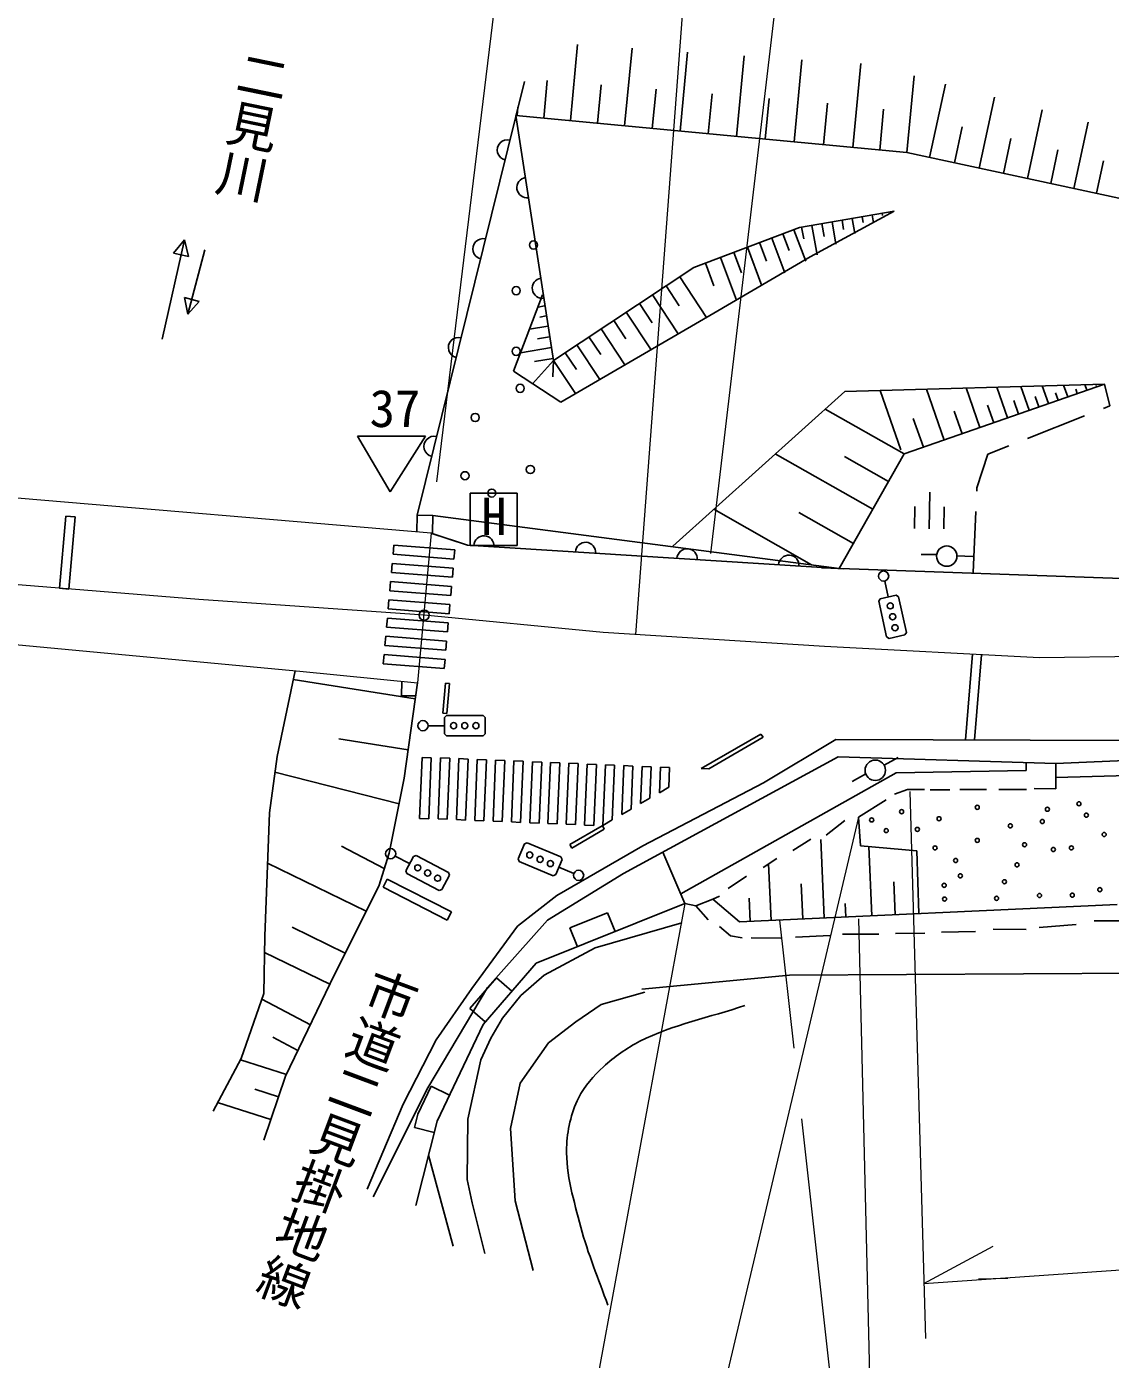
# Model space of a CAD drawing. Units: millimetres, scale not verified. Extents: x 40000 to 680000, y 20000 to 380000.
# Drawn here: x 187412 to 240614, y 241051 to 306524 of the extents above; entities that cross this region are included whole.
import ezdxf
from ezdxf.enums import TextEntityAlignment as Align

# ---------------------------------------------------------------- set-up
doc = ezdxf.new("R2010")
doc.units = ezdxf.units.MM
doc.header["$LTSCALE"] = 1000
doc.header["$PDMODE"] = 32
doc.header["$PDSIZE"] = 500
doc.linetypes.add('CHAIN', pattern=[18.5, 12, -1.5, 3.5, -1.5])
for name, color, linetype, lineweight in [('M-BGD', 7, 'Continuous', 25), ('M-BMK', 2, 'CHAIN', 13), ('M-STR-HTXT', 7, 'Continuous', 13), ('M-STR-STR1', 1, 'Continuous', 13)]:
    doc.layers.add(name, color=color, linetype=linetype, lineweight=lineweight)
doc.layers.add('M-OTRS', color=6, linetype='Continuous')
doc.styles.add('@ＭＳ ゴシック', font='')
doc.styles.add('ＭＳ ゴシック', font='')
doc.styles.get('@ＭＳ ゴシック').set_extended_font_data('@MS Gothic')
doc.styles.get('ＭＳ ゴシック').set_extended_font_data('MS Gothic')

msp = doc.modelspace()

# ---------------------------------------------------------------- linework, layer by layer
at = {"layer": 'M-BGD'}
for p, q in [((214103, 301908), (214458, 305642)), ((216768, 301654), (217131, 305462)), ((219487, 301395), (219857, 305279)), ((222259, 301131), (222636, 305092)), ((225087, 300862), (225472, 304902)), ((227971, 300588), (228363, 304707)), ((211848, 303836), (206579, 282528)), ((212796, 302032), (212972, 303881)), ((230617, 300336), (230977, 304116)), ((215435, 301781), (215615, 303666)), ((218128, 301525), (218311, 303448)), ((220873, 301263), (221060, 303224)), ((231739, 300095), (232514, 303706)), ((211489, 302157), (211528, 302568)), ((223673, 300997), (223864, 302997)), ((226529, 300725), (226723, 302765)), ((234182, 299571), (234931, 303061)), ((211432, 302162), (230617, 300336)), ((211434, 302162), (213280, 290128)), ((229294, 300462), (229485, 302463)), ((236544, 299064), (237268, 302437)), ((238826, 298574), (239526, 301835)), ((232961, 299833), (233342, 301608)), ((235363, 299317), (235731, 301033)), ((230617, 300336), (241032, 298101)), ((237685, 298819), (238041, 300477)), ((239929, 298337), (240273, 299940)), ((225348, 296654), (229997, 297458)), ((229997, 297458), (225885, 295223)), ((228920, 297272), (228987, 296887)), ((229413, 297357), (229431, 297253)), ((229906, 297442), (229911, 297410)), ((220163, 294687), (225348, 296654)), ((225459, 296673), (225560, 296093)), ((225964, 296760), (226214, 295318)), ((226457, 296846), (226566, 296213)), ((226950, 296931), (227138, 295841)), ((227442, 297016), (227521, 296559)), ((227935, 297101), (228062, 296364)), ((228428, 297187), (228476, 296906)), ((194065, 291173), (195156, 296052)), ((195156, 296052), (194626, 295402)), ((195358, 295239), (195156, 296052)), ((223991, 296139), (224640, 294428)), ((224531, 296344), (224840, 295530)), ((225072, 296549), (225658, 295004)), ((194626, 295402), (195358, 295239)), ((196160, 295559), (195324, 292403)), ((222130, 295433), (222508, 294435)), ((222793, 295684), (223512, 293790)), ((223392, 295912), (223734, 295010)), ((213280, 290128), (220163, 294687)), ((220732, 294903), (221152, 293797)), ((225885, 295223), (221147, 292452)), ((221467, 295181), (222263, 293083)), ((219472, 294229), (220788, 292243)), ((211313, 289591), (212743, 293346)), ((218135, 293343), (219400, 291433)), ((218803, 293786), (219449, 292812)), ((195884, 293028), (195160, 293225)), ((195160, 293225), (195324, 292403)), ((195324, 292403), (195884, 293028)), ((212834, 292803), (212516, 292750)), ((212752, 293296), (212737, 293294)), ((217492, 292918), (218112, 291981)), ((212916, 292310), (212613, 292259)), ((221147, 292452), (213637, 288072)), ((216231, 292082), (216827, 291181)), ((216849, 292492), (218066, 290655)), ((212998, 291817), (212104, 291667)), ((215612, 291673), (216782, 289906)), ((213175, 290757), (211661, 290504)), ((213087, 291287), (212484, 291186)), ((214423, 290885), (215548, 289186)), ((215018, 291279), (215592, 290413)), ((213280, 290128), (212249, 288979)), ((213263, 290227), (212351, 290075)), ((213280, 290128), (213246, 289323)), ((213280, 290128), (214362, 288494)), ((213851, 290506), (214403, 289673)), ((213637, 288072), (211313, 289591)), ((240322, 288966), (227583, 288608)), ((240322, 288966), (230498, 285530)), ((234211, 286828), (233530, 288775)), ((235573, 287305), (235044, 288817)), ((236632, 287675), (236221, 288850)), ((237576, 288005), (237270, 288880)), ((238520, 288335), (238319, 288909)), ((239464, 288665), (239368, 288939)), ((239936, 288830), (239914, 288892)), ((240591, 287893), (240322, 288966)), ((227583, 288608), (219135, 281009)), ((230329, 285733), (229307, 288656)), ((232457, 286215), (231581, 288720)), ((236103, 287490), (235868, 288162)), ((237104, 287840), (236925, 288353)), ((238048, 288170), (237921, 288532)), ((238992, 288500), (238918, 288712)), ((230498, 285530), (226614, 287736)), ((233334, 286522), (232945, 287635)), ((234892, 287067), (234590, 287931)), ((240274, 287767), (240591, 287893)), ((231434, 285857), (230939, 287273)), ((236554, 286296), (239344, 287400)), ((203646, 286401), (205256, 283678)), ((206985, 286401), (203646, 286401)), ((205256, 283678), (206985, 286401)), ((228954, 282811), (224163, 285532)), ((227304, 279904), (230498, 285530)), ((234065, 283870), (234601, 285524)), ((234601, 285524), (235624, 285928)), ((229726, 284171), (227557, 285402)), ((209193, 283603), (211495, 283603)), ((209193, 283603), (209193, 281037)), ((211495, 283603), (211495, 281037)), ((231720, 281858), (231749, 283658)), ((234058, 283709), (234065, 283870)), ((231018, 282949), (231000, 281870)), ((232457, 282926), (232440, 281847)), ((189342, 282477), (189028, 278931)), ((189342, 282477), (189791, 282443)), ((189791, 282443), (189477, 278896)), ((206579, 282528), (206570, 281705)), ((206579, 282528), (207353, 282510)), ((207353, 282510), (207342, 281640)), ((227304, 279904), (207353, 282510)), ((225937, 280089), (221141, 282813)), ((228002, 281134), (225327, 282653)), ((233886, 279713), (234015, 282710)), ((209054, 281057), (207258, 281636)), ((209054, 281057), (207267, 281633)), ((205440, 281054), (205400, 280606)), ((205440, 281054), (208431, 280819)), ((227505, 279892), (209054, 281057)), ((209193, 281037), (211495, 281037)), ((205400, 280606), (208391, 280370)), ((208431, 280819), (208391, 280370)), ((232091, 280598), (231328, 280598)), ((233083, 280523), (233870, 280494)), ((205360, 280157), (205320, 279709)), ((205320, 279709), (208311, 279474)), ((205360, 280157), (208351, 279922)), ((208351, 279922), (208311, 279474)), ((242911, 279355), (226428, 279935)), ((205280, 279261), (205240, 278813)), ((205280, 279261), (208271, 279026)), ((208271, 279026), (208230, 278578)), ((229538, 279290), (229710, 278508)), ((205199, 278365), (205159, 277916)), ((205199, 278365), (208190, 278129)), ((205240, 278813), (208230, 278578)), ((229243, 278303), (229319, 278422)), ((229630, 276545), (229243, 278303)), ((229319, 278422), (230101, 278594)), ((230101, 278594), (230220, 278518)), ((230220, 278518), (230606, 276760)), ((205159, 277916), (208150, 277681)), ((208190, 278129), (208150, 277681)), ((205119, 277468), (205079, 277020)), ((205079, 277020), (208070, 276785)), ((205119, 277468), (208110, 277233)), ((208110, 277233), (208070, 276785)), ((205039, 276572), (204999, 276123)), ((205039, 276572), (208030, 276336)), ((208030, 276336), (207990, 275888)), ((229749, 276469), (229630, 276545)), ((230530, 276641), (229749, 276469)), ((230606, 276760), (230530, 276641)), ((204959, 275675), (204919, 275227)), ((204959, 275675), (207950, 275440)), ((204999, 276123), (207990, 275888)), ((233497, 271482), (233847, 275688)), ((233949, 271480), (234296, 275665)), ((204919, 275227), (207910, 274992)), ((207950, 275440), (207910, 274992)), ((200586, 274883), (199705, 270673)), ((206484, 273502), (200494, 274443)), ((205826, 274356), (205816, 273641)), ((206592, 274279), (205944, 269610)), ((207977, 274276), (207843, 272801)), ((207977, 274276), (208177, 274258)), ((208177, 274258), (208042, 272783)), ((205816, 273641), (206504, 273644)), ((207843, 272801), (208042, 272783)), ((207918, 272582), (208018, 272682)), ((207918, 271782), (207918, 272582)), ((208018, 272682), (209818, 272682)), ((209818, 272682), (209918, 272582)), ((209918, 272582), (209918, 271782)), ((207118, 272182), (207918, 272182)), ((208018, 271682), (207918, 271782)), ((209918, 271782), (209818, 271682)), ((220531, 270081), (223450, 271772)), ((223450, 271772), (223573, 271612)), ((206136, 270994), (202732, 271528)), ((209818, 271682), (208018, 271682)), ((220904, 270066), (223573, 271612)), ((223579, 269371), (227139, 271499)), ((227139, 271499), (241456, 271460)), ((199705, 270673), (199335, 267900)), ((206700, 267629), (206827, 270626)), ((206827, 270626), (207277, 270607)), ((207149, 267610), (207277, 270607)), ((207609, 267605), (207736, 270603)), ((207736, 270603), (208186, 270584)), ((208059, 267586), (208186, 270584)), ((208508, 267567), (208636, 270565)), ((208636, 270565), (209085, 270545)), ((208958, 267548), (209085, 270545)), ((209407, 267529), (209535, 270526)), ((209535, 270526), (209984, 270507)), ((209857, 267510), (209984, 270507)), ((210307, 267491), (210434, 270488)), ((210434, 270488), (210884, 270469)), ((210756, 267472), (210884, 270469)), ((211206, 267453), (211333, 270450)), ((211333, 270450), (211783, 270431)), ((211655, 267433), (211783, 270431)), ((212122, 267410), (212249, 270407)), ((212249, 270407), (212699, 270388)), ((227253, 270645), (216709, 264918)), ((237945, 270331), (227253, 270645)), ((229502, 270250), (230198, 270619)), ((249502, 270800), (237945, 270331)), ((205691, 268344), (199602, 269904)), ((212571, 267391), (212699, 270388)), ((213004, 267376), (213132, 270373)), ((213132, 270373), (213581, 270354)), ((213454, 267357), (213581, 270354)), ((213903, 267338), (214031, 270335)), ((214031, 270335), (214480, 270316)), ((214353, 267319), (214480, 270316)), ((214803, 267300), (214930, 270297)), ((214930, 270297), (215380, 270278)), ((215252, 267281), (215380, 270278)), ((215703, 267283), (215829, 270259)), ((215829, 270259), (216279, 270240)), ((216164, 267550), (216279, 270240)), ((216626, 267818), (216728, 270221)), ((216728, 270221), (217178, 270201)), ((217088, 268085), (217178, 270201)), ((217550, 268353), (217628, 270182)), ((217628, 270182), (218077, 270163)), ((218012, 268621), (218077, 270163)), ((218473, 268888), (218527, 270144)), ((218527, 270144), (218976, 270125)), ((218935, 269156), (218976, 270125)), ((219525, 263915), (230100, 269868)), ((220531, 270081), (220904, 270066)), ((228605, 269819), (227945, 269438)), ((230100, 269868), (236484, 269984)), ((236484, 269984), (236484, 270374)), ((237945, 270331), (237945, 269073)), ((237945, 269640), (249325, 269939)), ((205944, 269610), (205205, 265913)), ((217659, 266275), (223579, 269371)), ((218473, 268888), (218935, 269156)), ((217550, 268353), (218012, 268621)), ((229606, 268541), (228247, 267695)), ((230651, 269054), (230012, 268822)), ((231483, 269054), (230651, 269054)), ((232740, 269034), (231773, 269034)), ((234539, 269054), (233224, 269054)), ((236494, 269054), (235139, 269054)), ((237945, 269073), (236880, 269092)), ((199335, 267900), (199104, 261845)), ((216626, 267818), (217088, 268085)), ((207149, 267610), (206700, 267629)), ((208059, 267586), (207609, 267605)), ((208958, 267548), (208508, 267567)), ((209857, 267510), (209407, 267529)), ((210756, 267472), (210307, 267491)), ((211655, 267433), (211206, 267453)), ((212571, 267391), (212122, 267410)), ((213454, 267357), (213004, 267376)), ((214353, 267319), (213903, 267338)), ((214077, 266341), (215670, 267263)), ((215252, 267281), (214803, 267300)), ((215670, 267263), (215703, 267283)), ((215686, 267273), (215770, 267090)), ((215703, 267283), (216164, 267550)), ((226665, 266800), (227575, 267516)), ((228247, 267695), (228348, 266277)), ((214177, 266168), (215770, 267090)), ((225021, 266045), (225911, 266606)), ((226570, 262735), (226393, 266586)), ((204968, 265158), (202871, 266259)), ((205205, 265913), (204697, 264295)), ((211540, 265633), (211848, 266372)), ((211848, 266372), (211979, 266425)), ((211979, 266425), (213640, 265734)), ((213442, 263837), (217659, 266275)), ((214173, 266165), (214077, 266341)), ((218636, 265965), (219732, 263438)), ((228348, 266277), (231115, 266026)), ((228901, 262842), (228751, 266241)), ((231115, 266026), (231212, 262948)), ((204083, 263067), (199241, 265435)), ((205503, 265778), (206212, 265408)), ((206027, 265053), (206397, 265762)), ((206397, 265762), (206532, 265804)), ((206532, 265804), (208127, 264970)), ((211594, 265502), (211540, 265633)), ((213256, 264810), (211594, 265502)), ((213694, 265603), (213387, 264864)), ((214279, 264926), (213541, 265234)), ((213640, 265734), (213694, 265603)), ((223570, 265213), (224247, 265658)), ((223961, 262615), (223834, 265387)), ((205117, 264644), (204912, 264243)), ((205117, 264644), (208268, 263035)), ((206069, 264918), (206027, 265053)), ((207664, 264084), (206069, 264918)), ((208170, 264836), (207799, 264127)), ((208127, 264970), (208170, 264836)), ((216709, 264918), (212975, 262635)), ((213387, 264864), (213256, 264810)), ((221848, 264188), (222757, 264788)), ((230057, 262895), (229985, 264516)), ((204697, 264295), (202524, 259950)), ((204912, 264243), (208063, 262634)), ((207799, 264127), (207664, 264084)), ((225522, 262686), (225443, 264413)), ((211507, 262328), (213442, 263837)), ((219732, 263438), (212429, 260513)), ((220272, 263330), (219732, 263438)), ((220272, 263330), (221093, 263666)), ((220865, 262645), (220272, 263330)), ((221093, 263666), (221422, 263801)), ((222409, 262543), (221093, 263666)), ((240943, 263395), (222409, 262543)), ((222933, 262568), (222881, 263704)), ((227628, 262783), (227599, 263447)), ((208268, 263035), (208063, 262634)), ((212975, 262635), (210034, 259327)), ((215935, 262995), (214079, 262251)), ((216307, 262066), (215935, 262995)), ((241629, 262598), (239817, 262598)), ((203049, 261000), (200438, 262277)), ((209263, 259271), (211507, 262328)), ((214079, 262251), (214450, 261323)), ((215325, 261263), (219576, 262494)), ((221968, 261855), (221434, 262320)), ((229249, 261936), (227461, 261936)), ((231514, 261983), (230062, 261971)), ((233988, 262076), (232327, 262041)), ((236484, 262169), (234859, 262180)), ((238935, 262412), (237123, 262273)), ((199104, 261845), (199058, 259026)), ((212817, 259927), (215325, 261263)), ((222537, 261762), (221968, 261855)), ((224442, 261739), (222978, 261762)), ((226857, 261878), (225150, 261785)), ((202296, 259476), (199091, 261043)), ((202524, 259950), (200121, 254958)), ((212429, 260513), (209816, 257498)), ((250827, 260067), (224860, 259927)), ((210034, 259327), (207113, 254394)), ((210480, 259791), (209170, 258280)), ((211235, 259136), (210480, 259791)), ((211667, 258929), (212817, 259927)), ((224860, 259927), (217613, 259230)), ((199058, 259026), (197948, 255837)), ((201341, 257492), (198959, 258744)), ((207521, 256756), (209263, 259271)), ((210773, 257814), (211667, 258929)), ((217752, 259091), (215616, 258487)), ((209170, 258280), (209926, 257625)), ((215616, 258487), (214373, 257639)), ((209816, 257498), (207565, 252754)), ((210192, 256838), (210773, 257814)), ((214373, 257639), (213037, 256606)), ((200732, 256228), (199497, 256877)), ((205896, 253583), (207521, 256756)), ((209705, 255770), (210192, 256838)), ((213037, 256606), (211644, 254620)), ((197948, 255837), (196562, 253248)), ((200167, 255051), (197912, 255770)), ((209077, 252843), (209705, 255770)), ((200121, 254958), (199058, 251815)), ((199778, 253944), (198607, 254317)), ((207113, 254394), (204423, 249034)), ((207269, 254464), (206619, 253094)), ((208173, 254036), (207269, 254464)), ((211644, 254620), (211168, 252390)), ((199402, 252833), (196786, 253667)), ((204126, 249414), (205896, 253583)), ((206619, 253094), (206453, 252435)), ((207565, 252754), (206519, 248613)), ((209031, 249882), (209077, 252843)), ((206453, 252435), (207422, 252190)), ((211168, 252390), (211400, 248837)), ((207144, 251087), (208345, 246612)), ((209286, 248732), (209031, 249882)), ((211400, 248837), (212283, 245422)), ((209902, 246247), (209286, 248732))]:
    msp.add_line(p, q, dxfattribs=at)
for centre, radius in [((212296, 295798), 200), ((211444, 293554), 200), ((211444, 290574), 200), ((211638, 288756), 200), ((209432, 287324), 200), ((212141, 284770), 200), ((208929, 284461), 200), ((210245, 283609), 200), ((232583, 280511), 500), ((229484, 279534), 250), ((229807, 278069), 150), ((229925, 277532), 150), ((230043, 276994), 150), ((206868, 272182), 250), ((208368, 272182), 150), ((208918, 272182), 150), ((209468, 272182), 150), ((229075, 269990), 500), ((239072, 268345), 100), ((230366, 267958), 100), ((234080, 268170), 100), ((237524, 268074), 100), ((239439, 267784), 100), ((228895, 267551), 100), ((231140, 267087), 100), ((232204, 267609), 100), ((235705, 267261), 100), ((237273, 267474), 100), ((229611, 267029), 100), ((234080, 266545), 100), ((240310, 266836), 100), ((205281, 265894), 250), ((212110, 265829), 150), ((232010, 266178), 100), ((236402, 266333), 100), ((237814, 266100), 100), ((238704, 266178), 100), ((206611, 265199), 150), ((212617, 265618), 150), ((213125, 265407), 150), ((233016, 265559), 100), ((236034, 265346), 100), ((207098, 264944), 150), ((207585, 264690), 150), ((214510, 264830), 250), ((233248, 264804), 100), ((235415, 264514), 100), ((232455, 264340), 100), ((237137, 263837), 100), ((238743, 263856), 100), ((240097, 264127), 100), ((232475, 263663), 100), ((235028, 263701), 100)]:
    msp.add_circle(centre, radius, dxfattribs=at)
for centre, start, end in [((211014, 300463), 76.11007, 256.11007), ((211978, 298616), 98.71715, 278.71715), ((209814, 295609), 76.11007, 256.11007), ((212736, 293674), 98.71715, 278.71715), ((208614, 290755), 76.11007, 256.11007), ((207413, 285901), 76.11007, 256.11007), ((209858, 281007), 356.38497, 176.38497), ((214848, 280691), 356.38497, 176.38497), ((219838, 280376), 356.38497, 176.38497), ((224828, 280061), 356.38497, 176.38497)]:
    msp.add_arc(centre, 500, start, end, dxfattribs=at)
msp.add_open_spline([(215941, 243715), (215499, 244993), (214957, 246240), (214617, 247548), (214284, 248826), (213882, 250129), (213920, 251450), (213944, 252285), (214133, 253138), (214501, 253888), (214789, 254477), (215254, 254973), (215732, 255421), (216263, 255919), (216871, 256345), (217520, 256676), (219139, 257499), (220958, 257852), (222676, 258441)], degree=3, knots=[0, 0, 0, 0, 1, 1, 1, 2, 2, 2, 3, 3, 3, 4, 4, 4, 5, 5, 5, 6, 6, 6, 6], dxfattribs=at)
at = {"layer": 'M-BMK'}
for p, q in [((195858, 278384), (176718, 279918)), ((189028, 278931), (189477, 278896)), ((206930, 277613), (195858, 278384)), ((215712, 276764), (206930, 277613)), ((226587, 276070), (215712, 276764))]:
    msp.add_line(p, q, dxfattribs=at)
msp.add_lwpolyline([(247829, 275654), (237141, 275515), (226587, 276070)], dxfattribs=at)
at = {"layer": 'M-OTRS'}
msp.add_point((206924, 277612), dxfattribs=at)
at = {"layer": 'M-STR-HTXT'}
for p, q in [((217321, 276662), (221209, 328493)), ((210842, 311417), (207529, 284155)), ((224541, 310722), (220977, 280641)), ((230778, 268946), (231537, 242076)), ((228247, 267695), (217603, 222528)), ((219732, 263438), (212050, 221787)), ((224367, 262633), (225068, 256343)), ((228247, 262697), (229265, 221139)), ((225456, 252862), (227946, 230511)), ((231461, 244784), (234858, 246608)), ((231461, 244784), (242577, 245556)), ((235584, 245030), (234149, 244984))]:
    msp.add_line(p, q, dxfattribs=at)
at = {"layer": 'M-STR-STR1'}
for p, q in [((207269, 281646), (177039, 284201)), ((207269, 281646), (206592, 274279)), ((185795, 276273), (200827, 274860)), ((200827, 274860), (206592, 274279))]:
    msp.add_line(p, q, dxfattribs=at)

# ---------------------------------------------------------------- texts
at = {"layer": 'M-BGD', "style": '@ＭＳ ゴシック'}
msp.add_text('二見川', height=1833, rotation=258.4, dxfattribs=at).set_placement((196294, 298267), align=Align.BOTTOM_RIGHT)
at = {"layer": 'M-BGD', "style": 'ＭＳ ゴシック'}
msp.add_text('37', height=1833, dxfattribs=at).set_placement((205494, 287772), align=Align.MIDDLE_CENTER)
msp.add_text('H', height=1833, dxfattribs=at).set_placement((209726, 280995), align=Align.BOTTOM_LEFT)
at = {"layer": 'M-BGD', "style": '@ＭＳ ゴシック'}
msp.add_text('市道二見掛地線', height=1833, rotation=249.488, dxfattribs=at).set_placement((204356, 260594), align=Align.BOTTOM_LEFT)

doc.saveas('drawing.dxf')
